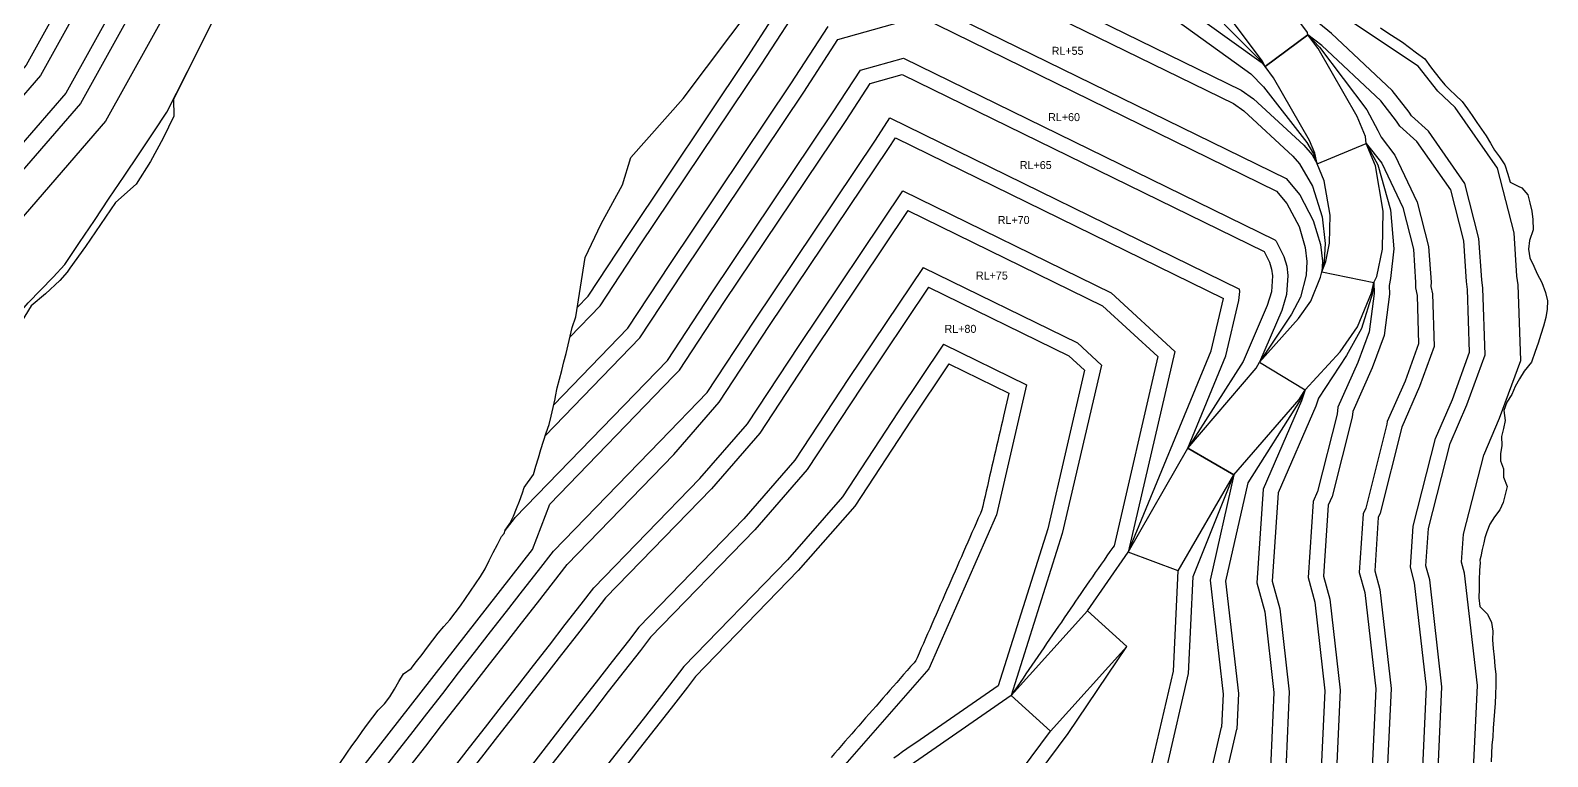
# Model space of a CAD drawing. Extents: x 115.113 to 115.1387, y -3.0991 to -3.0676.
# Drawn here: x 115.12545 to 115.13316, y -3.08759 to -3.0839 of the extents above; entities that cross this region are included whole.
import ezdxf

# ---------------------------------------------------------------- set-up
doc = ezdxf.new("R2010")
doc.units = 0
doc.header["$MEASUREMENT"] = 0
doc.layers.add('FeatureAttribs', color=7, linetype='Continuous')
doc.layers.add('HRS_SMT2_R1', color=7, linetype='Continuous')

# ---------------------------------------------------------------- blocks, each defined once
blk = doc.blocks.new('FEATURE')

msp = doc.modelspace()

# ---------------------------------------------------------------- linework, layer by layer
at = {"layer": 'HRS_SMT2_R1', "color": 3}
for points in [[(115.1266017, -3.0817706, 0), (115.1266688, -3.0821343, 0), (115.1266677, -3.0821976, 0), (115.1266422, -3.0822555, 0), (115.126179, -3.0829129, 0), (115.1255049, -3.0841265, 0), (115.1246588, -3.0851029, 0), (115.124389, -3.0857738, 0), (115.123899, -3.0864127, 0)], [(115.1268629, -3.081829, 10), (115.1269149, -3.0821136, 10), (115.1269126, -3.0822517, 10), (115.126857, -3.0823781, 10), (115.1263871, -3.0830449, 10), (115.125707, -3.0842694, 10), (115.1248712, -3.0852339, 10), (115.1246022, -3.0859026, 10), (115.1240279, -3.0865011, 10)], [(115.1249206, -3.0861918, 20), (115.1251326, -3.085817, 20), (115.125268, -3.0854815, 20), (115.1254419, -3.0852835, 20), (115.1255681, -3.0851529, 20), (115.1256276, -3.0850884, 20), (115.125703, -3.0849759, 20), (115.1257785, -3.0848634, 20), (115.125854, -3.0847509, 20), (115.1259295, -3.0846385, 20), (115.1260049, -3.084526, 20), (115.1260804, -3.0844135, 20), (115.1261468, -3.0843135, 20), (115.126196, -3.0842174, 20), (115.1262514, -3.0841071, 20), (115.1263068, -3.0839968, 20), (115.1263621, -3.0838865, 20), (115.126419, -3.0837729, 20), (115.1264704, -3.0836705, 20), (115.1265217, -3.0835682, 20), (115.126573, -3.0834658, 20), (115.1266244, -3.0833635, 20), (115.1266757, -3.0832611, 20), (115.1268825, -3.0829667, 20)], [(115.1282324, -3.085306, 50), (115.128288, -3.0852488, 50), (115.1284876, -3.0849448, 50), (115.1290997, -3.0840312, 50), (115.1293392, -3.0836562, 50)], [(115.1304998, -3.0836597, 50), (115.1316067, -3.0842016, 50), (115.1316683, -3.0842465, 50), (115.1319246, -3.0844821, 50), (115.131966, -3.0845302, 50), (115.1319926, -3.0845758, 50), (115.1322421, -3.0844725, 50), (115.1323009, -3.0845817, 50), (115.132365, -3.0848093, 50), (115.1323811, -3.0850081, 50), (115.1323655, -3.0851596, 50), (115.1323582, -3.0851954, 50), (115.1323598, -3.085239, 50), (115.1323322, -3.0854484, 50), (115.1322723, -3.0856124, 50), (115.1321737, -3.0858356, 50), (115.1321696, -3.0858642, 50), (115.1320681, -3.0862675, 50), (115.1320489, -3.0863117, 50), (115.1320245, -3.0866713, 50), (115.1320567, -3.0867891, 50), (115.1321093, -3.0872515, 50), (115.1320852, -3.0877707, 50)], [(115.129981, -3.0837435, 55), (115.1301654, -3.0838338, 55), (115.1301651, -3.0838344, 55), (115.1318346, -3.0846516, 55)], [(115.1312843, -3.0837555, 45), (115.1317069, -3.0840596, 45), (115.1317276, -3.084081, 45), (115.1319449, -3.0839201, 45), (115.132004, -3.0839839, 45), (115.1322449, -3.0843016, 45), (115.1323014, -3.084406, 45), (115.1323169, -3.0844414, 45), (115.1323876, -3.0845319, 45), (115.1325012, -3.0847711, 45), (115.1325587, -3.0849967, 45), (115.1325708, -3.085178, 45), (115.1325701, -3.0851998, 45), (115.1325777, -3.0852365, 45), (115.1325862, -3.0855046, 45), (115.1325122, -3.0857073, 45), (115.1324229, -3.0859145, 45), (115.1323128, -3.0863517, 45), (115.132303, -3.0863741, 45), (115.1322847, -3.0866451, 45), (115.1323105, -3.0867398, 45), (115.1323678, -3.0872427, 45), (115.1323417, -3.0878064, 45)], [(115.1312843, -3.0837555, 45), (115.1317069, -3.0840596, 45), (115.1317276, -3.084081, 45), (115.1319449, -3.0839201, 45), (115.132004, -3.0839839, 45), (115.1322449, -3.0843016, 45), (115.1323014, -3.084406, 45), (115.1323169, -3.0844414, 45), (115.1323876, -3.0845319, 45), (115.1325012, -3.0847711, 45), (115.1325587, -3.0849967, 45), (115.1325708, -3.085178, 45), (115.1325701, -3.0851998, 45), (115.1325777, -3.0852365, 45), (115.1325862, -3.0855046, 45), (115.1325122, -3.0857073, 45), (115.1324229, -3.0859145, 45), (115.1323128, -3.0863517, 45), (115.132303, -3.0863741, 45), (115.1322847, -3.0866451, 45), (115.1323105, -3.0867398, 45), (115.1323678, -3.0872427, 45), (115.1323417, -3.0878064, 45)], [(115.1281125, -3.085801, 55), (115.1284896, -3.0854121, 55), (115.1287023, -3.0850883, 55), (115.1293178, -3.0841696, 55), (115.1295078, -3.0838777, 55)], [(115.1325981, -3.0878422, 40), (115.1326262, -3.0872339, 40), (115.1325644, -3.0866904, 40), (115.1325449, -3.0866189, 40), (115.1325576, -3.0864302, 40), (115.1326677, -3.0859984, 40), (115.1327525, -3.0858015, 40), (115.1328455, -3.0855466, 40), (115.1328347, -3.0852078, 40), (115.1328284, -3.0851664, 40), (115.1328143, -3.0849555, 40), (115.132743, -3.0846758, 40), (115.1325573, -3.0844105, 40), (115.1324719, -3.0843326, 40), (115.1324594, -3.0843135, 40), (115.1323728, -3.0842027, 40), (115.1320657, -3.0839144, 40), (115.1320003, -3.0838615, 40)], [(115.1296707, -3.0841008, 60), (115.1298904, -3.0840384, 60)], [(115.1298904, -3.0840384, 60), (115.1317765, -3.0849617, 60)], [(115.1278652, -3.0864405, 60), (115.127913, -3.0863791, 60), (115.1279173, -3.0863736, 60), (115.1286913, -3.0855754, 60), (115.1289166, -3.0852324, 60), (115.1295329, -3.0843125, 60), (115.1296707, -3.0841008, 60)], [(115.1286537, -3.0859854, 65), (115.1288929, -3.0857387, 65), (115.1291309, -3.0853765, 65), (115.1297479, -3.0844554, 65), (115.1298211, -3.084343, 65)], [(115.1298211, -3.084343, 65), (115.1315974, -3.0852126, 65)], [(115.1318346, -3.0846516, 55), (115.1319037, -3.0847332, 55), (115.1319725, -3.0848646, 55), (115.1320086, -3.0849855, 55), (115.1320186, -3.0850712, 55), (115.1320153, -3.0851254, 55), (115.1322797, -3.0851794, 55), (115.1322728, -3.0852333, 55), (115.1322183, -3.0854132, 55), (115.1321413, -3.0855498, 55), (115.1319994, -3.0857664, 55), (115.1319861, -3.0858086, 55), (115.1317947, -3.0862492, 55), (115.1317643, -3.0866975, 55), (115.1318028, -3.0868384, 55), (115.1318508, -3.0872602, 55), (115.1318288, -3.0877349, 55), (115.131821, -3.0877685, 55), (115.1318006, -3.0878566, 55), (115.1317802, -3.0879447, 55), (115.1317759, -3.0879631, 55), (115.1317443, -3.0880056, 55), (115.1282975, -3.0926401, 55), (115.1277296, -3.0922927, 55)], [(115.1276035, -3.0876474, 70), (115.1276847, -3.0875432, 70), (115.1277658, -3.0874391, 70), (115.1278469, -3.087335, 70), (115.127928, -3.0872308, 70), (115.1280091, -3.0871267, 70), (115.1280902, -3.0870226, 70), (115.1281713, -3.0869184, 70), (115.1282527, -3.086814, 70), (115.1283167, -3.086731, 70), (115.1288549, -3.0861759, 70), (115.1290972, -3.0858979, 70), (115.1293594, -3.0854988, 70), (115.1298859, -3.0847133, 70)], [(115.1298859, -3.0847133, 70), (115.1309459, -3.0852322, 70), (115.1312691, -3.0855293, 70)], [(115.1317765, -3.0849617, 60), (115.1317831, -3.0849701, 60), (115.1318223, -3.0850466, 60), (115.1318375, -3.0850957, 60), (115.1318434, -3.0851438, 60), (115.1318367, -3.0852404, 60), (115.1318123, -3.0853223, 60), (115.1317, -3.0855842, 60), (115.1319308, -3.0857247, 60), (115.1319052, -3.0857766, 60), (115.1316394, -3.0861974, 60), (115.1315272, -3.0866968, 60), (115.1315923, -3.087269, 60), (115.1315839, -3.0874504, 60)], [(115.12999, -3.0851028, 75), (115.1296111, -3.085668, 75), (115.1293385, -3.086083, 75), (115.1290787, -3.086381, 75), (115.1285455, -3.0869311, 75), (115.1284917, -3.0870009, 75), (115.1284097, -3.0871061, 75), (115.1283286, -3.0872102, 75), (115.1282475, -3.0873144, 75), (115.1281664, -3.0874185, 75), (115.1280852, -3.0875226, 75), (115.1280041, -3.0876267, 75), (115.127923, -3.0877309, 75), (115.1278419, -3.087835, 75), (115.1277608, -3.0879391, 75), (115.1277556, -3.0879458, 75), (115.1266457, -3.0893706, 75), (115.1265797, -3.0894247, 75), (115.1265421, -3.0895677, 75), (115.1264658, -3.0898283, 75)], [(115.12999, -3.0851028, 75), (115.1307739, -3.0854865, 75), (115.1308959, -3.0855987, 75)], [(115.1313389, -3.0871685, 65), (115.1313618, -3.0866736, 65), (115.1315687, -3.0861566, 65), (115.1313348, -3.0860213, 65), (115.1315286, -3.0855516, 65), (115.1315938, -3.0852703, 65), (115.1315988, -3.0852259, 65), (115.1315974, -3.0852126, 65)], [(115.130094, -3.0854922, 80), (115.1298632, -3.0858366, 80), (115.1295798, -3.086268, 80), (115.1292997, -3.0865891, 80), (115.1287743, -3.0871311, 80), (115.1287304, -3.0871881, 80), (115.1286481, -3.0872937, 80), (115.128567, -3.0873979, 80), (115.1284858, -3.087502, 80), (115.1284047, -3.0876061, 80), (115.1283236, -3.0877103, 80), (115.1282425, -3.0878144, 80), (115.1281614, -3.0879185, 80), (115.1280803, -3.0880226, 80), (115.1279991, -3.0881268, 80), (115.127994, -3.0881334, 80), (115.1268633, -3.089585, 80), (115.1268472, -3.0895981, 80), (115.1268334, -3.0896507, 80), (115.126822, -3.0896897, 80)], [(115.130094, -3.0854922, 80), (115.1305157, -3.0856987, 80)], [(115.1312691, -3.0855293, 70), (115.1310325, -3.0865495, 70)], [(115.1308959, -3.0855987, 75), (115.1306972, -3.0864554, 75), (115.1304376, -3.0872784, 75)], [(115.1305157, -3.0856987, 80), (115.1303626, -3.0863599, 80), (115.1300195, -3.0871435, 80), (115.1291065, -3.088186, 80)], [(115.1258218, -3.0900277, 65), (115.1259556, -3.0895197, 65), (115.126068, -3.0890931, 65), (115.1262296, -3.0889606, 65), (115.1272997, -3.0875868, 65), (115.1273048, -3.0875802, 65), (115.1273859, -3.0874761, 65), (115.1274671, -3.0873719, 65), (115.1275482, -3.0872678, 65), (115.1276293, -3.0871637, 65), (115.1277104, -3.0870596, 65), (115.1277915, -3.0869554, 65), (115.1278726, -3.0868513, 65), (115.1279537, -3.0867472, 65), (115.1280349, -3.086643, 65), (115.1281117, -3.0865444, 65), (115.1286537, -3.0859854, 65)], [(115.130825, -3.0868476, 70), (115.1310325, -3.0865495, 70)], [(115.1278615, -3.0913239, 70), (115.1307262, -3.0874721, 70), (115.1310252, -3.0870296, 70)], [(115.128088, -3.0919052, 65), (115.1312054, -3.0877136, 65), (115.131215, -3.0877007, 65), (115.1312313, -3.0876303, 65), (115.131339, -3.0871658, 65)], [(115.1304376, -3.0872784, 75), (115.1298636, -3.087676, 75)], [(115.1281927, -3.0922727, 60), (115.1314479, -3.0878958, 60), (115.1314954, -3.0878319, 60), (115.1315057, -3.0877875, 60), (115.1315262, -3.0876994, 60), (115.1315839, -3.0874504, 60)]]:
    msp.add_polyline3d(points, dxfattribs=at)
at = {"layer": 'HRS_SMT2_R1', "color": 1}
for points in [[(115.1265292, -3.0818738, 0), (115.1265787, -3.0821419, 0), (115.1265781, -3.0821778, 0), (115.1265636, -3.0822106, 0), (115.1261028, -3.0828645, 0), (115.1254309, -3.0840742, 0), (115.1245811, -3.0850549, 0), (115.1243102, -3.0857284, 0), (115.1238311, -3.0863531, 0), (115.1238297, -3.0863548, 0)], [(115.1268035, -3.0820059, 10), (115.1268248, -3.0821212, 10), (115.126823, -3.0822319, 10), (115.1267784, -3.0823332, 10), (115.126311, -3.0829965, 10), (115.125633, -3.0842171, 10), (115.1247935, -3.0851859, 10), (115.1245254, -3.0858524, 10), (115.1240279, -3.0865011, 10), (115.1236921, -3.0869087, 10)], [(115.1270708, -3.0821093, 20), (115.1270678, -3.0822861, 20), (115.1269932, -3.0824558, 20), (115.1265191, -3.0831285, 20), (115.1258351, -3.0843599, 20), (115.1250058, -3.085317, 20), (115.1247342, -3.0859924, 20)], [(115.1300631, -3.0835323, 55), (115.1304659, -3.0837296, 55), (115.1304657, -3.0837301, 55), (115.1315665, -3.0842689, 55), (115.1316189, -3.0843073, 55), (115.1318687, -3.0845369, 55)], [(115.1281951, -3.0854567, 55), (115.1283489, -3.0852981, 55), (115.1285526, -3.084988, 55), (115.1291679, -3.0840696, 55), (115.1293941, -3.083722, 55)], [(115.1325206, -3.0878314, 45), (115.1325481, -3.0872366, 45), (115.1324877, -3.0867053, 45), (115.1324662, -3.0866268, 45), (115.1324804, -3.0864178, 45), (115.1325937, -3.085973, 45), (115.1326793, -3.0857745, 45), (115.1327672, -3.0855339, 45), (115.132757, -3.085215, 45), (115.1327509, -3.0851749, 45), (115.1327371, -3.084968, 45), (115.1326711, -3.0847091, 45), (115.1324986, -3.0844626, 45), (115.1324123, -3.084384, 45), (115.1323961, -3.0843593, 45), (115.1323152, -3.0842558, 45), (115.1320153, -3.0839742, 45), (115.1319449, -3.0839201, 45), (115.1317276, -3.084081, 45), (115.1317102, -3.0840557, 45), (115.1313324, -3.0836742, 45)], [(115.129557, -3.0839451, 60), (115.1299735, -3.0838269, 60)], [(115.1299735, -3.0838269, 60), (115.1300613, -3.0838699, 60), (115.130061, -3.0838705, 60), (115.1317858, -3.0847149, 60)], [(115.1312443, -3.083823, 50), (115.1316559, -3.0841192, 50), (115.131719, -3.0841841, 50), (115.1319391, -3.084468, 50), (115.1319734, -3.0845248, 50), (115.1319926, -3.0845758, 50), (115.1322421, -3.0844725, 50), (115.132321, -3.0845735, 50), (115.1324276, -3.084798, 50), (115.1324815, -3.0850092, 50), (115.1324928, -3.0851793, 50), (115.1324919, -3.0852066, 50), (115.1325, -3.0852458, 50), (115.1325079, -3.0854919, 50), (115.1324391, -3.0856803, 50), (115.1323483, -3.085886, 50), (115.1323464, -3.0858993, 50), (115.1322388, -3.0863262, 50), (115.1322262, -3.0863553, 50), (115.1322061, -3.086653, 50), (115.1322338, -3.0867547, 50), (115.1322897, -3.0872453, 50), (115.1322642, -3.0877956, 50)], [(115.1312443, -3.083823, 50), (115.1316559, -3.0841192, 50), (115.131719, -3.0841841, 50), (115.1319391, -3.084468, 50), (115.1319734, -3.0845248, 50), (115.1319926, -3.0845758, 50), (115.1322421, -3.0844725, 50), (115.132321, -3.0845735, 50), (115.1324276, -3.084798, 50), (115.1324815, -3.0850092, 50), (115.1324928, -3.0851793, 50), (115.1324919, -3.0852066, 50), (115.1325, -3.0852458, 50), (115.1325079, -3.0854919, 50), (115.1324391, -3.0856803, 50), (115.1323483, -3.085886, 50), (115.1323464, -3.0858993, 50), (115.1322388, -3.0863262, 50), (115.1322262, -3.0863553, 50), (115.1322061, -3.086653, 50), (115.1322338, -3.0867547, 50), (115.1322897, -3.0872453, 50), (115.1322642, -3.0877956, 50)], [(115.132777, -3.0878671, 40), (115.1328066, -3.0872278, 40), (115.1327416, -3.086656, 40), (115.1327264, -3.0866006, 40), (115.132736, -3.0864591, 40), (115.1328384, -3.0860572, 40), (115.1329196, -3.0858686, 40), (115.1330265, -3.0855759, 40), (115.1330141, -3.0851911, 40), (115.1330074, -3.0851466, 40), (115.1329927, -3.0849268, 40), (115.1329091, -3.0845988, 40), (115.132693, -3.08429, 40), (115.1326055, -3.0842077, 40), (115.1325056, -3.08408, 40), (115.1321354, -3.0838335, 40)], [(115.1280692, -3.0859579, 60), (115.1285506, -3.0854614, 60), (115.1287669, -3.0851321, 60), (115.129383, -3.0842125, 60), (115.129557, -3.0839451, 60)], [(115.1287218, -3.0856561, 65), (115.1287522, -3.0856247, 65), (115.1289812, -3.0852761, 65), (115.129598, -3.0843554, 65), (115.1297199, -3.0841682, 65)], [(115.1297199, -3.0841682, 65), (115.129883, -3.0841219, 65)], [(115.129883, -3.0841219, 65), (115.1317222, -3.0850223, 65)], [(115.1273808, -3.08764, 70), (115.1274619, -3.0875359, 70), (115.127543, -3.0874317, 70), (115.1276241, -3.0873276, 70), (115.1277052, -3.0872235, 70), (115.1277863, -3.0871193, 70), (115.1278675, -3.0870152, 70), (115.1279486, -3.0869111, 70), (115.1280297, -3.0868069, 70), (115.1281108, -3.0867028, 70), (115.1281807, -3.0866121, 70), (115.1287228, -3.0860531, 70), (115.1289539, -3.085788, 70), (115.1292098, -3.0853985, 70), (115.1298131, -3.0844983, 70), (115.1298487, -3.0844436, 70)], [(115.1298487, -3.0844436, 70), (115.1315163, -3.08526, 70)], [(115.1318687, -3.0845369, 55), (115.1319024, -3.084576, 55), (115.1319684, -3.0846892, 55), (115.1320181, -3.0848459, 55), (115.1320337, -3.0849803, 55), (115.1320283, -3.085071, 55), (115.1320153, -3.0851254, 55), (115.1322797, -3.0851794, 55), (115.1322817, -3.0852352, 55), (115.1322561, -3.0854295, 55), (115.1321992, -3.0855854, 55), (115.1320981, -3.0858137, 55), (115.1320931, -3.085849, 55), (115.1319941, -3.086242, 55), (115.1319721, -3.0862928, 55), (115.1319459, -3.0866792, 55), (115.13198, -3.086804, 55), (115.1320312, -3.0872541, 55), (115.1320077, -3.0877599, 55)], [(115.1317858, -3.0847149, 60), (115.1318388, -3.0847774, 60), (115.1319, -3.0848944, 60), (115.131932, -3.0850014, 60), (115.1319404, -3.0850734, 60), (115.1319362, -3.0851413, 60), (115.1319073, -3.0852534, 60), (115.1318626, -3.0853407, 60), (115.1317, -3.0855842, 60), (115.1319308, -3.0857247, 60), (115.1319131, -3.0857811, 60), (115.1317179, -3.0862303, 60), (115.1316857, -3.0867055, 60), (115.1317261, -3.0868533, 60), (115.1317727, -3.0872629, 60), (115.1317513, -3.0877241, 60)], [(115.1299127, -3.0848135, 75), (115.129424, -3.0855426, 75), (115.1291593, -3.0859455, 75), (115.1289135, -3.0862275, 75), (115.1283756, -3.0867825, 75), (115.1283143, -3.0868619, 75), (115.1282327, -3.0869667, 75), (115.1281515, -3.0870709, 75), (115.1280704, -3.087175, 75), (115.1279893, -3.0872791, 75), (115.1279082, -3.0873832, 75), (115.1278271, -3.0874874, 75), (115.127746, -3.0875915, 75), (115.1276649, -3.0876956, 75), (115.1275837, -3.0877998, 75), (115.1275786, -3.0878064, 75), (115.1264841, -3.0892114, 75), (115.126381, -3.089296, 75), (115.1263255, -3.0895069, 75), (115.126185, -3.089987, 75), (115.1261918, -3.0899874, 75)], [(115.1299127, -3.0848135, 75), (115.1309016, -3.0852976, 75), (115.1311829, -3.0855561, 75)], [(115.1317222, -3.0850223, 65), (115.1317499, -3.0850763, 65), (115.131761, -3.0851122, 65), (115.1317652, -3.0851459, 65), (115.1317596, -3.0852263, 65), (115.1317389, -3.0852955, 65), (115.1316169, -3.0855801, 65), (115.1313348, -3.0860213, 65), (115.1315687, -3.0861566, 65), (115.1314483, -3.0866925, 65), (115.1315142, -3.0872716, 65), (115.1315064, -3.0874396, 65)], [(115.1300167, -3.085203, 80), (115.1296761, -3.0857112, 80), (115.1294006, -3.0861306, 80), (115.1291345, -3.0864356, 80), (115.1286044, -3.0869825, 80), (115.128553, -3.0870491, 80), (115.128471, -3.0871544, 80), (115.1283899, -3.0872585, 80), (115.1283088, -3.0873626, 80), (115.1282277, -3.0874668, 80), (115.1281466, -3.0875709, 80), (115.1280655, -3.087675, 80), (115.1279844, -3.0877791, 80), (115.1279032, -3.0878833, 80), (115.1278221, -3.0879874, 80), (115.127817, -3.087994, 80), (115.1267017, -3.0894258, 80), (115.1266486, -3.0894693, 80), (115.1266168, -3.0895898, 80), (115.1265637, -3.0897713, 80)], [(115.1300167, -3.085203, 80), (115.1307297, -3.085552, 80), (115.1308097, -3.0856256, 80)], [(115.1312615, -3.087155, 70), (115.1312852, -3.0866448, 70), (115.1310325, -3.0865495, 70), (115.1314542, -3.0855275, 70), (115.1315163, -3.08526, 70)], [(115.1311829, -3.0855561, 75), (115.13096, -3.086517, 75)], [(115.1259091, -3.0889901, 65), (115.1269938, -3.0878328, 65), (115.128004, -3.0865361, 65), (115.1280919, -3.0863057, 65), (115.1287218, -3.0856561, 65)], [(115.1301208, -3.0855924, 85), (115.1299282, -3.0858797, 85), (115.1296419, -3.0863156, 85), (115.1293555, -3.0866438, 85), (115.1288332, -3.0871826, 85), (115.1287917, -3.0872364, 85), (115.1287094, -3.087342, 85), (115.1286283, -3.0874462, 85), (115.1285472, -3.0875503, 85), (115.1284661, -3.0876544, 85), (115.128385, -3.0877585, 85), (115.1283039, -3.0878627, 85), (115.1282227, -3.0879668, 85), (115.1281416, -3.0880709, 85), (115.1280605, -3.0881751, 85), (115.1280553, -3.0881817, 85), (115.1269193, -3.0896401, 85), (115.1269161, -3.0896428, 85), (115.1269124, -3.0896564, 85)], [(115.1308097, -3.0856256, 80), (115.130623, -3.0864318, 80), (115.1303714, -3.0872292, 80), (115.1303713, -3.0872292, 80), (115.1303492, -3.0872445, 80), (115.1303271, -3.0872598, 80), (115.1303051, -3.0872751, 80), (115.130283, -3.0872904, 80), (115.1302609, -3.0873057, 80), (115.1302388, -3.087321, 80), (115.1302168, -3.0873363, 80), (115.1301947, -3.0873516, 80), (115.1301726, -3.0873668, 80), (115.1301505, -3.0873821, 80), (115.1301285, -3.0873974, 80), (115.1301064, -3.0874127, 80), (115.1300843, -3.087428, 80), (115.1300622, -3.0874433, 80), (115.1300402, -3.0874586, 80), (115.1300181, -3.0874739, 80), (115.129996, -3.0874892, 80), (115.1299739, -3.0875044, 80), (115.1299519, -3.0875197, 80), (115.1299298, -3.087535, 80), (115.1299077, -3.0875503, 80), (115.1298856, -3.0875656, 80), (115.1298635, -3.0875809, 80), (115.1298415, -3.0875962, 80)], [(115.1301208, -3.0855924, 85), (115.1304258, -3.0857417, 85)], [(115.1304258, -3.0857417, 85), (115.1303986, -3.0858589, 85), (115.1303927, -3.0858844, 85), (115.1303868, -3.0859098, 85), (115.1303809, -3.0859352, 85), (115.1303751, -3.0859607, 85), (115.1303692, -3.0859861, 85), (115.1303633, -3.0860115, 85), (115.1303574, -3.0860369, 85), (115.1303515, -3.0860624, 85), (115.1303456, -3.0860878, 85), (115.1303397, -3.0861132, 85), (115.1303338, -3.0861387, 85), (115.1303279, -3.0861641, 85), (115.130322, -3.0861895, 85), (115.1303162, -3.086215, 85), (115.1303103, -3.0862404, 85), (115.1303044, -3.0862658, 85), (115.1302985, -3.0862913, 85), (115.1302926, -3.0863167, 85), (115.1302884, -3.086335, 85), (115.1302806, -3.0863528, 85), (115.1302698, -3.0863773, 85), (115.1302591, -3.0864018, 85), (115.1302484, -3.0864263, 85), (115.1302377, -3.0864508, 85), (115.130227, -3.0864753, 85), (115.1302162, -3.0864997, 85), (115.1302055, -3.0865242, 85), (115.1301948, -3.0865487, 85), (115.1301841, -3.0865732, 85), (115.1301734, -3.0865977, 85), (115.1301626, -3.0866222, 85), (115.1301519, -3.0866467, 85), (115.1301412, -3.0866712, 85), (115.1301305, -3.0866956, 85), (115.1301198, -3.0867201, 85), (115.130109, -3.0867446, 85), (115.1300983, -3.0867691, 85), (115.1300876, -3.0867936, 85), (115.1300769, -3.0868181, 85), (115.1300662, -3.0868426, 85), (115.1300554, -3.086867, 85), (115.1300447, -3.0868915, 85), (115.130034, -3.086916, 85), (115.1300233, -3.0869405, 85), (115.1300126, -3.086965, 85), (115.1300018, -3.0869895, 85), (115.1299911, -3.087014, 85), (115.1299804, -3.0870384, 85), (115.1299697, -3.0870629, 85), (115.129959, -3.0870874, 85), (115.1299531, -3.0871008, 85), (115.1299435, -3.0871118, 85), (115.1299259, -3.0871318, 85), (115.1299084, -3.0871519, 85), (115.1298908, -3.0871719, 85), (115.1298733, -3.087192, 85), (115.1298557, -3.087212, 85), (115.1298381, -3.0872321, 85), (115.1298206, -3.0872521, 85), (115.129803, -3.0872722, 85), (115.1297855, -3.0872922, 85), (115.1297679, -3.0873123, 85), (115.1297504, -3.0873323, 85), (115.1297328, -3.0873524, 85), (115.1297152, -3.0873724, 85), (115.1296977, -3.0873925, 85), (115.1296801, -3.0874125, 85), (115.1296626, -3.0874326, 85), (115.129645, -3.0874526, 85), (115.1296274, -3.0874727, 85), (115.1296099, -3.0874927, 85), (115.1295923, -3.0875128, 85), (115.1295748, -3.0875328, 85), (115.1295572, -3.0875528, 85), (115.1295396, -3.0875729, 85), (115.1295221, -3.0875929, 85)], [(115.13096, -3.086517, 75), (115.1309538, -3.0865259, 75), (115.130939, -3.0865472, 75), (115.1309242, -3.0865685, 75), (115.1309094, -3.0865898, 75), (115.1308946, -3.0866111, 75), (115.1308797, -3.0866324, 75), (115.1308649, -3.0866537, 75), (115.1308501, -3.086675, 75), (115.1308353, -3.0866963, 75), (115.1308205, -3.0867176, 75), (115.1308056, -3.0867389, 75), (115.1307908, -3.0867602, 75), (115.130776, -3.0867815, 75), (115.130764, -3.0867987, 75), (115.1307522, -3.0868171, 75), (115.1307373, -3.0868391, 75), (115.1307223, -3.086861, 75), (115.1307073, -3.086883, 75), (115.1306923, -3.086905, 75), (115.1306773, -3.0869269, 75), (115.1306623, -3.0869489, 75), (115.1306473, -3.0869709, 75), (115.1306324, -3.0869928, 75), (115.1306174, -3.0870148, 75), (115.1306024, -3.0870368, 75), (115.1305874, -3.0870588, 75), (115.1305724, -3.0870807, 75), (115.1305574, -3.0871027, 75), (115.1305425, -3.0871247, 75), (115.1305275, -3.0871466, 75), (115.1305125, -3.0871686, 75), (115.1304975, -3.0871906, 75), (115.1304825, -3.0872125, 75), (115.1304675, -3.0872345, 75), (115.1304526, -3.0872565, 75), (115.1304376, -3.0872784, 75)], [(115.1280733, -3.0917941, 70), (115.1311428, -3.0876669, 70), (115.1311554, -3.0876125, 70), (115.1312615, -3.087155, 70)], [(115.1278531, -3.0912044, 75), (115.1306377, -3.0874604, 75)], [(115.1281727, -3.0921688, 65), (115.1313855, -3.0878489, 65), (115.1314233, -3.0877981, 65), (115.1314299, -3.0877697, 65), (115.1314503, -3.0876816, 65), (115.1315064, -3.0874396, 65)]]:
    msp.add_polyline3d(points, dxfattribs=at)
at = {"layer": 'HRS_SMT2_R1', "color": 4}
for points in [[(115.1319449, -3.0839201, 45), (115.1319436, -3.0839091, 44.7215843), (115.1316105, -3.0834632, 40)], [(115.1317276, -3.084081, 45), (115.1317135, -3.0840529, 44.7215843), (115.1313947, -3.0836261, 40)], [(115.1322421, -3.0844725, 50), (115.132238, -3.0844371, 49.5066757), (115.1321948, -3.0843363, 48.8971748), (115.1319965, -3.0839904, 45.638813), (115.1319449, -3.0839201, 45)], [(115.1319926, -3.0845758, 50), (115.1319803, -3.0845214, 49.5066757), (115.1319532, -3.0844582, 48.8971748), (115.1317702, -3.0841391, 45.638813), (115.1317276, -3.084081, 45)], [(115.1322797, -3.0851794, 55), (115.132296, -3.0851492, 54.492878), (115.1323239, -3.0850097, 53.658577), (115.1323283, -3.0848173, 52.3982697), (115.132289, -3.084587, 50.8293381), (115.1322421, -3.0844725, 50)], [(115.1320153, -3.0851254, 55), (115.1320362, -3.0850721, 54.492878), (115.1320547, -3.0849797, 53.658577), (115.1320579, -3.0848373, 52.3982697), (115.1320281, -3.0846625, 50.8293381), (115.1319926, -3.0845758, 50)], [(115.1317, -3.0855842, 60), (115.1318981, -3.0853618, 57.3585968), (115.13196, -3.0852736, 56.4036407), (115.1320097, -3.085153, 55.249054), (115.1320153, -3.0851254, 55)], [(115.1319308, -3.0857247, 60), (115.1321096, -3.085531, 57.3585968), (115.1321978, -3.0854053, 56.4036407), (115.132269, -3.0852327, 55.249054), (115.1322797, -3.0851794, 55)], [(115.1313348, -3.0860213, 65), (115.1316816, -3.0856147, 60.3121529), (115.1317, -3.0855842, 60)], [(115.1315687, -3.0861566, 65), (115.1319009, -3.0857743, 60.3121529), (115.1319308, -3.0857247, 60)], [(115.1310325, -3.0865495, 70), (115.1313348, -3.0860213, 65)], [(115.1312852, -3.0866448, 70), (115.1315687, -3.0861566, 65)], [(115.130825, -3.0868476, 70), (115.1304376, -3.0872784, 75)], [(115.130825, -3.0868476, 70), (115.1310252, -3.0870296, 70)], [(115.1310252, -3.0870296, 70), (115.1306377, -3.0874604, 75)], [(115.1304376, -3.0872784, 75), (115.1306377, -3.0874604, 75)]]:
    msp.add_polyline3d(points, dxfattribs=at)
at = {"layer": 'HRS_SMT2_R1', "color": 30}
for points in [[(115.1270227, -3.0876294, 58.4486046), (115.1270614, -3.087572, 58.1483345), (115.1270873, -3.087535, 57.9998741), (115.1271132, -3.087498, 57.8538704), (115.1271391, -3.0874611, 57.7081604), (115.1271657, -3.0874247, 57.6193848), (115.1271934, -3.0873891, 57.6193848), (115.1272211, -3.0873536, 57.6193848), (115.1272525, -3.0873209, 57.9230309), (115.1272802, -3.0872854, 57.9230309), (115.1273036, -3.0872464, 57.5692024), (115.1273259, -3.0872067, 57.1355743), (115.1273498, -3.0871681, 56.8236198), (115.1273882, -3.087141, 57.6978683), (115.1274159, -3.0871055, 57.6978683), (115.1274436, -3.0870699, 57.6978683), (115.1274702, -3.0870335, 57.6056061), (115.1274979, -3.0869979, 57.6056061), (115.1275256, -3.0869624, 57.6056061), (115.1275547, -3.086928, 57.7259445), (115.1275838, -3.0868935, 57.8361816), (115.1276115, -3.0868579, 57.8361816), (115.1276392, -3.0868224, 57.8361816), (115.1276647, -3.0867851, 57.6601143), (115.12769, -3.0867477, 57.4690666), (115.1277154, -3.0867103, 57.2754211), (115.1277407, -3.0866729, 57.0813332), (115.1277639, -3.0866339, 56.7194138), (115.1277838, -3.0865922, 56.0853195), (115.127805, -3.0865515, 55.5535774), (115.1278262, -3.0865108, 55.0218658), (115.1278473, -3.0864701, 54.4900818), (115.1278611, -3.0864547, 54.5776787), (115.1278657, -3.0864387, 54.4900818), (115.1278886, -3.0864035, 55.0526581), (115.1279087, -3.0863672, 55.4260178), (115.1279233, -3.0863288, 55.4260178), (115.127938, -3.0862904, 55.4260178), (115.127953, -3.0862478, 55.2853661), (115.127962, -3.0862221, 55.3040314), (115.1280094, -3.0861549, 55.2200737), (115.1280222, -3.0861124, 55.0592041), (115.128035, -3.08607, 54.8978539), (115.1280478, -3.0860276, 54.736454), (115.1280606, -3.0859852, 54.5750313), (115.1280739, -3.0859429, 54.4459381), (115.1280891, -3.0859014, 54.4459381), (115.1280998, -3.0858582, 54.1424522), (115.1281092, -3.0858145, 53.7459335), (115.1281199, -3.0857713, 53.4417381), (115.1281209, -3.0857586, 53.3182373), (115.1281307, -3.0857145, 53.0605736), (115.128142, -3.0856708, 52.8943672), (115.1281531, -3.085627, 52.7217941), (115.1281643, -3.0855833, 52.55093), (115.1281754, -3.0855396, 52.3803329), (115.1281864, -3.0854958, 52.1942482), (115.1281963, -3.0854516, 51.9396248), (115.1282065, -3.0854076, 51.7071266), (115.1282248, -3.0853537, 51.7734299), (115.1282731, -3.0850521, 52), (115.1283532, -3.0848805, 53), (115.1284616, -3.0846822, 54), (115.1285049, -3.0845438, 55), (115.1287699, -3.0842447, 55), (115.1291319, -3.0837649, 55)], [(115.1323141, -3.0838857, 36.4403458), (115.1323511, -3.0839103, 36.4403458), (115.1323889, -3.0839338, 36.3524399), (115.1324259, -3.0839585, 36.3524399), (115.1324616, -3.0839852, 36.5111046), (115.1324975, -3.0840116, 36.6453209), (115.1325399, -3.0840427, 36.8001785), (115.1325677, -3.0840826, 36.9690742), (115.1325927, -3.0841145, 36.9690742), (115.1326176, -3.0841464, 36.9690742), (115.1326403, -3.0841755, 36.9756317), (115.1326669, -3.0842005, 36.9690742), (115.1326961, -3.0842279, 36.9690742), (115.1327286, -3.0842588, 36.9810371), (115.1327556, -3.084297, 36.9690742), (115.1327796, -3.0843313, 36.9690742), (115.1328036, -3.0843656, 36.9690742), (115.1328276, -3.0843999, 36.9690742), (115.1328516, -3.0844343, 36.9690742), (115.132873, -3.0844705, 37.179451), (115.1328941, -3.0845068, 37.4058647), (115.1329181, -3.0845411, 37.4058647), (115.1329459, -3.0845817, 37.4378624), (115.1329604, -3.0846293, 37.2946663), (115.1329734, -3.0846696, 37.1260147), (115.1330141, -3.0846889, 34.9925308), (115.1330332, -3.0846979, 33.8540459), (115.1330626, -3.084734, 32.5960083), (115.1330731, -3.084775, 32.5960083), (115.1330835, -3.084816, 32.5960083), (115.1330881, -3.0848585, 32.9875336), (115.1330899, -3.0849111, 33.7082558), (115.133071, -3.0849657, 35.1554184), (115.1330663, -3.0850102, 35.6456299), (115.1330735, -3.0850539, 35.3677444), (115.1330934, -3.0850967, 34.2734299), (115.1331097, -3.0851353, 33.3956451), (115.1331336, -3.0851801, 32.3120956), (115.1331522, -3.0852295, 31.2212849), (115.1331636, -3.0852719, 30.578186), (115.1331605, -3.0853148, 30.8653145), (115.1331548, -3.0853578, 31.3166847), (115.133142, -3.085401, 32.2280655), (115.1331291, -3.0854442, 33.1421318), (115.1331152, -3.0854875, 34.1235542), (115.1330995, -3.0855308, 35.2197876), (115.1330808, -3.0855847, 36.5328979), (115.1330439, -3.0856298, 37.7664909), (115.1330197, -3.0856683, 38.3714027), (115.1329979, -3.0857077, 38.8189316), (115.1329814, -3.0857491, 38.9078636), (115.1329569, -3.0857874, 39.5400658), (115.1329416, -3.0858293, 39.5400658), (115.1329469, -3.0858804, 38.0921021), (115.1329387, -3.0859217, 37.5302238), (115.1329296, -3.0859625, 37.0300446), (115.1329315, -3.0860081, 35.7599373), (115.1329241, -3.0860497, 35.1418877), (115.1329235, -3.0860864, 34.2477722), (115.1329397, -3.0861261, 32.6098366), (115.1329396, -3.0861689, 31.9361458), (115.132958, -3.0862164, 30.0403919), (115.1329478, -3.0862566, 30.0403919), (115.1329375, -3.0862968, 30.0403919), (115.1329205, -3.0863353, 30.4866829), (115.1328929, -3.086371, 31.6370163), (115.1328704, -3.086408, 32.4512024), (115.1328542, -3.0864467, 32.8441086), (115.1328435, -3.0864764, 33.0382156), (115.1328389, -3.0865017, 33.2220993), (115.1328315, -3.0865367, 33.5486488), (115.132824, -3.0865717, 33.8751793), (115.1328192, -3.0865912, 34.0984116), (115.1328198, -3.0866046, 34.2883606), (115.1328176, -3.0866413, 35.0434189), (115.1328151, -3.0866921, 35.5728111), (115.1328155, -3.0867366, 35.8689461), (115.1328136, -3.0867814, 36.3168831), (115.1328186, -3.0868254, 36.3168831), (115.1328582, -3.0868654, 34.0819931), (115.1328784, -3.0869077, 33.0995483), (115.1328848, -3.0869515, 33.0058365), (115.1328833, -3.0869962, 33.4275818), (115.1328868, -3.0870404, 33.5293007), (115.1328918, -3.0870844, 33.5293007), (115.1328949, -3.0871286, 33.6485596), (115.1328999, -3.0871725, 33.6485596), (115.132901, -3.0872246, 33.955204), (115.1328989, -3.0872749, 33.9405785), (115.132897, -3.0873175, 33.9405785), (115.1328932, -3.08736, 34.0572281), (115.1328897, -3.0874026, 34.1565437), (115.1328862, -3.0874451, 34.2535515), (115.1328842, -3.0874877, 34.2535515), (115.1328806, -3.0875303, 34.3566322), (115.1328787, -3.0875729, 34.3566322), (115.1328767, -3.0876155, 34.3566322)]]:
    msp.add_polyline3d(points, dxfattribs=at)
at = {"layer": 'HRS_SMT2_R1', "color": 6}
msp.add_polyline3d([(115.1263754, -3.0838599, 20.0000057), (115.1261809, -3.0842469, 19.9999886), (115.1261826, -3.0843347, 22.6658916), (115.1261284, -3.0844457, 23.7010174), (115.1260626, -3.0845651, 24.4659233), (115.1259901, -3.0846796, 24.6978874), (115.1258863, -3.0847728, 22.4985466), (115.1258092, -3.0848842, 22.3769779), (115.1257326, -3.0849959, 22.2888699), (115.1256542, -3.0851064, 22.0646553), (115.1256395, -3.0851272, 22.0207424), (115.1256395, -3.0851272, 22.0207787), (115.1256023, -3.0851697, 21.5619354), (115.1255293, -3.0852368, 21.5703259), (115.1254563, -3.0852977, 21.2887421), (115.1253873, -3.0854112, 22.76577)], dxfattribs=at)

# ---------------------------------------------------------------- block references
at = {"layer": 'FeatureAttribs'}
ref = msp.add_blockref('FEATURE', (115.1306431, -3.0840222, 55), dxfattribs=at)
ref.add_attrib('NAME', 'RL+55', (115.1306431, -3.0840222, 55), dxfattribs={"height": 0.00004066})
ref = msp.add_blockref('FEATURE', (115.1306251, -3.0843591, 60), dxfattribs=at)
ref.add_attrib('NAME', 'RL+60', (115.1306251, -3.0843591, 60), dxfattribs={"height": 0.00004066})
ref = msp.add_blockref('FEATURE', (115.1304813, -3.0846028, 65), dxfattribs=at)
ref.add_attrib('NAME', 'RL+65', (115.1304813, -3.0846028, 65), dxfattribs={"height": 0.00004066})
ref = msp.add_blockref('FEATURE', (115.1303691, -3.084882, 70), dxfattribs=at)
ref.add_attrib('NAME', 'RL+70', (115.1303691, -3.084882, 70), dxfattribs={"height": 0.00004066})
ref = msp.add_blockref('FEATURE', (115.1302582, -3.0851642, 75), dxfattribs=at)
ref.add_attrib('NAME', 'RL+75', (115.1302582, -3.0851642, 75), dxfattribs={"height": 0.00004066})
ref = msp.add_blockref('FEATURE', (115.1300986, -3.0854352, 80), dxfattribs=at)
ref.add_attrib('NAME', 'RL+80', (115.1300986, -3.0854352, 80), dxfattribs={"height": 0.00004066})

doc.saveas('drawing.dxf')
